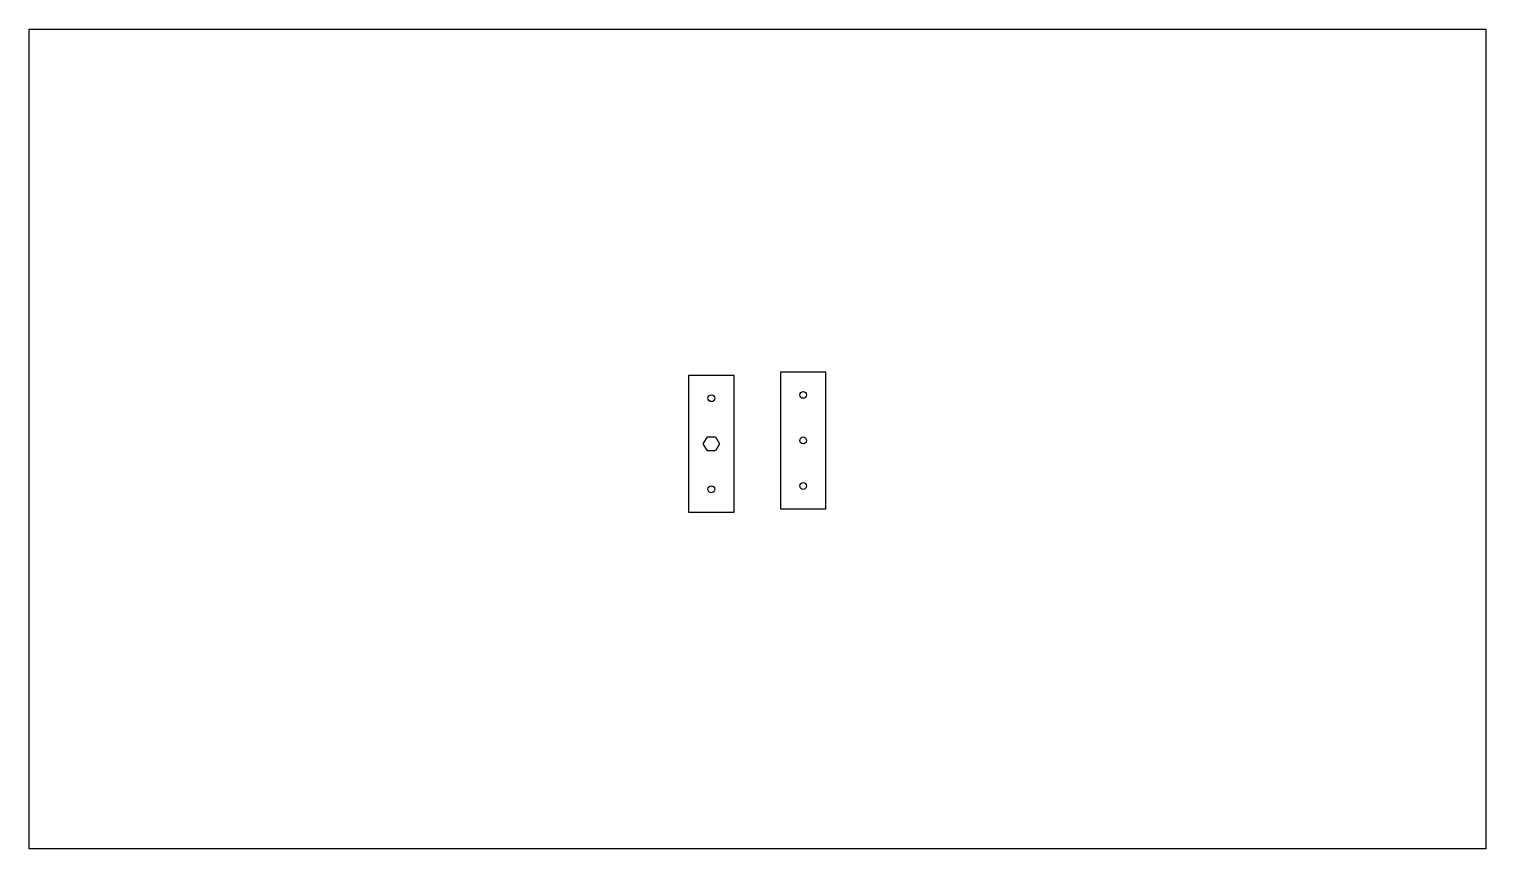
# Model space of a CAD drawing. Header units: inches. Extents: x 0 to 32, y -18 to 0.
import ezdxf

# ---------------------------------------------------------------- set-up
doc = ezdxf.new("R2010")
doc.units = ezdxf.units.IN
doc.header["$MEASUREMENT"] = 0

msp = doc.modelspace()

# ---------------------------------------------------------------- linework, layer by layer
at = {"color": 1}
for p, q in [((15.487, -7.605), (14.487, -7.605)), ((14.487, -7.605), (14.487, -10.605)), ((15.487, -10.605), (15.487, -7.605)), ((17.503, -7.531), (16.503, -7.531)), ((16.503, -7.531), (16.503, -10.531)), ((17.503, -10.531), (17.503, -7.531)), ((14.81, -9.105), (14.899, -8.952)), ((14.899, -8.952), (15.076, -8.952)), ((15.076, -8.952), (15.165, -9.105)), ((14.899, -9.259), (14.81, -9.105)), ((15.076, -9.259), (14.899, -9.259)), ((15.165, -9.105), (15.076, -9.259)), ((16.503, -10.531), (17.503, -10.531)), ((14.487, -10.605), (15.487, -10.605))]:
    msp.add_line(p, q, dxfattribs=at)
msp.add_lwpolyline([(0, 0), (32, 0), (32, -18), (0, -18)], close=True)
for centre in [(17.003, -8.031), (14.987, -8.105), (17.003, -9.031), (14.987, -10.105), (17.003, -10.031)]:
    msp.add_circle(centre, 0.075, dxfattribs=at)

doc.saveas('drawing.dxf')
